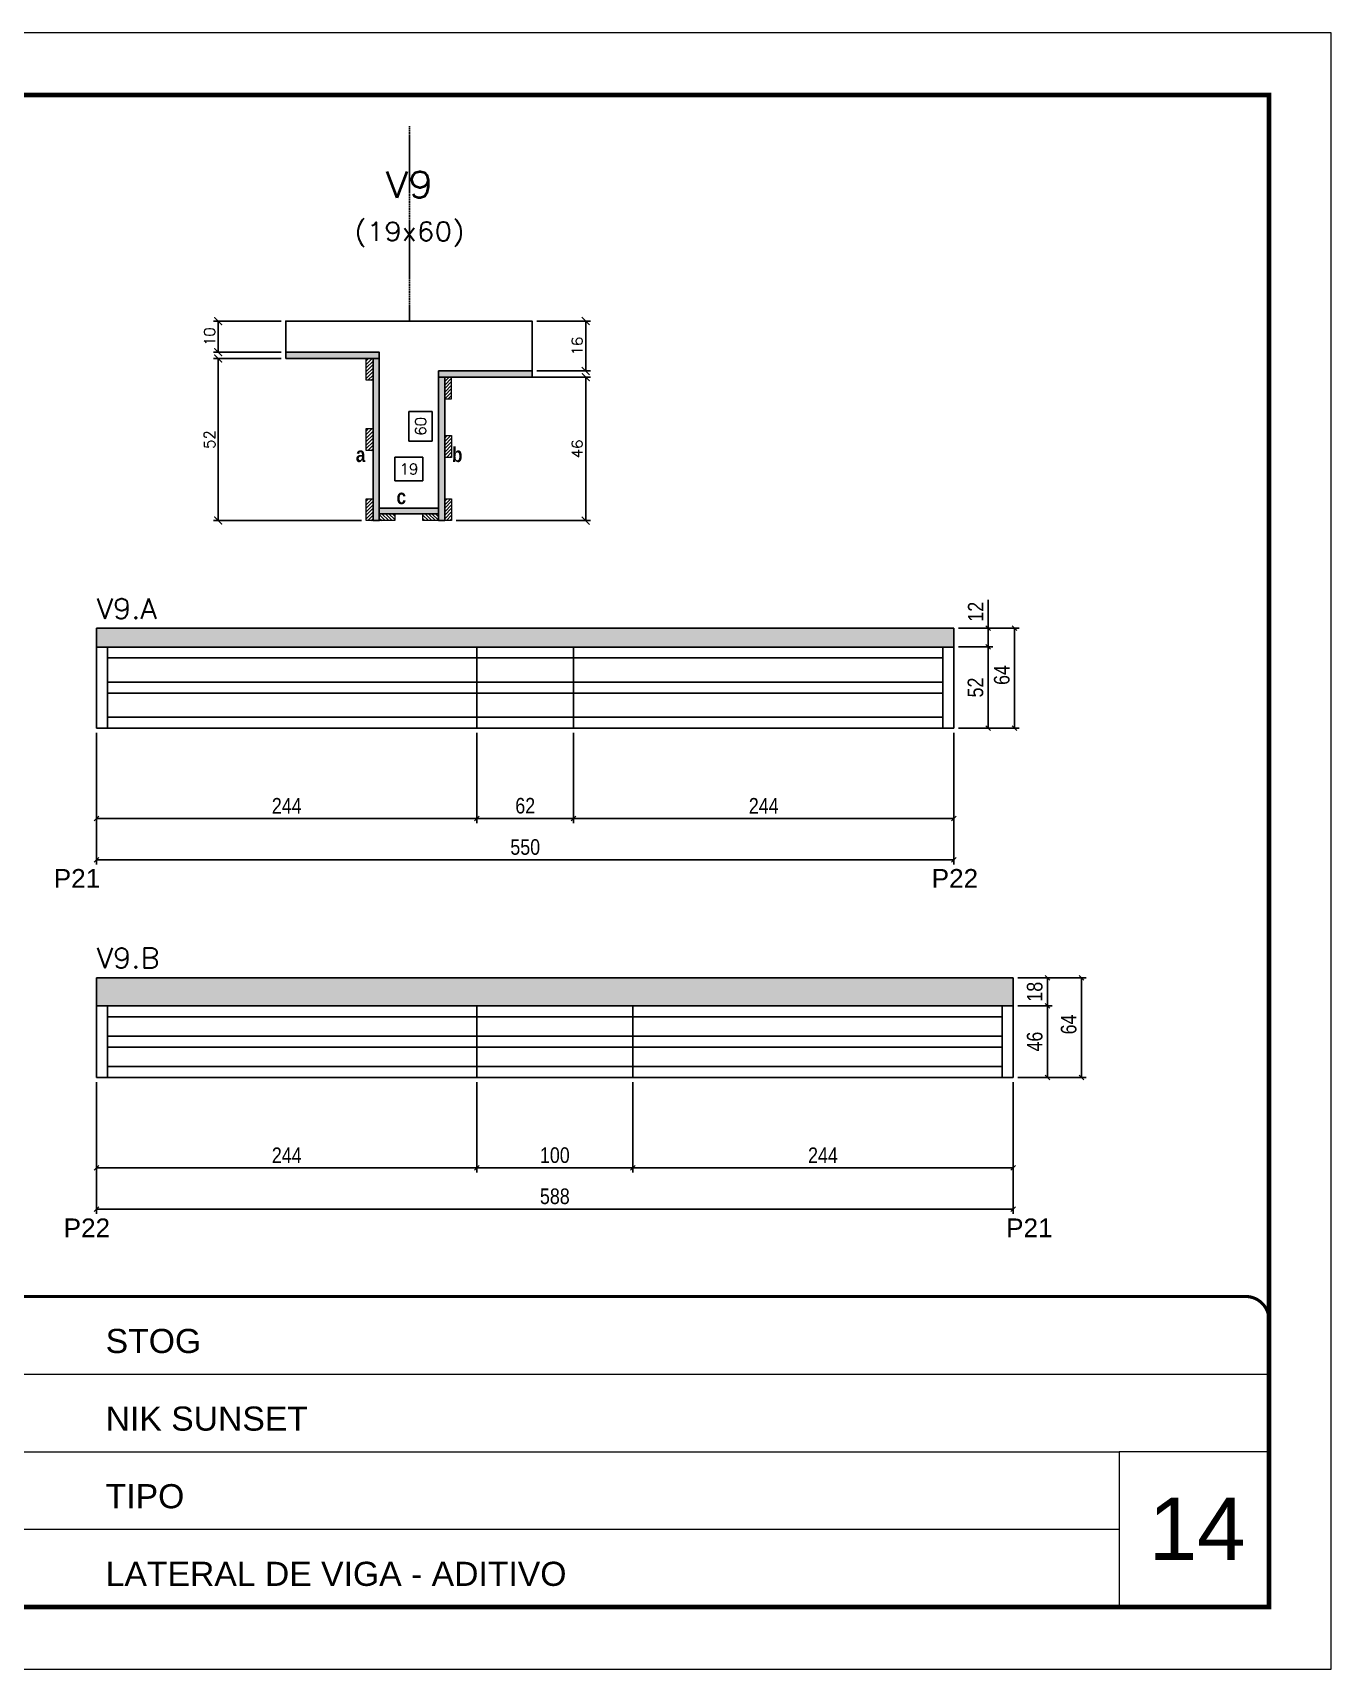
# Model space of a CAD drawing. Extents: x -10448 to -1189, y -11772 to 17235.
# Drawn here: x -8198 to -7365, y 12349 to 13399 of the extents above; entities that cross this region are included whole.
import ezdxf
from ezdxf.enums import TextEntityAlignment as Align

# ---------------------------------------------------------------- set-up
doc = ezdxf.new("R2010")
doc.units = 0
for name, pattern in [('CONTINUO', [0]), ('DASHED', [0.75, 0.5, -0.25]), ('HIDDEN', [0.375, 0.25, -0.125])]:
    doc.linetypes.add(name, pattern=pattern)
for name, color, linetype in [('5', 5, 'Continuous'), ('COTA', 241, 'Continuous'), ('Cota Seção (2x)', 4, 'Continuous'), ('detalhes', 4, 'Continuous'), ('Painéis', 200, 'Continuous'), ('SARR_2.2x7', 40, 'Continuous'), ('Texto de Titulo', 7, 'Continuous'), ('Texto Qtd Sarr', 242, 'Continuous')]:
    doc.layers.add(name, color=color, linetype=linetype)
for name, color, linetype, lineweight in [('CARIMBO', 255, 'Continuous', 9), ('CONCRETO', 251, 'Continuous', 25), ('Folhas', 255, 'Continuous', 9), ('Hachura', 251, 'Continuous', 9), ('Madeira', 126, 'Continuous', 18), ('SARRAFO DE PRESSAO', 251, 'DASHED', 9), ('Texto Seção', 7, 'Continuous', 15)]:
    doc.layers.add(name, color=color, linetype=linetype, lineweight=lineweight)
doc.styles.add('ARIAL', font='arial.ttf')
doc.styles.add('COTA TECNICA', font='techl___.ttf', dxfattribs={"height": 10})
doc.styles.add('REGUA-120', font='ROMANS.shx', dxfattribs={"height": 15})
doc.styles.add('Romans', font='romans.shx')
doc.styles.get("Standard").update_dxf_attribs({"font": 'arial.ttf'})
doc.styles.add('TECNICA', font='techb___.ttf', dxfattribs={"height": 10})
doc.dimstyles.new('Cota Seção (2x)', dxfattribs={"dimtxt": 7, "dimasz": 5, "dimexe": 3, "dimexo": 3, "dimgap": 2, "dimtad": 3, "dimdec": 1, "dimlfac": 0.5, "dimzin": 12, "dimdsep": 46, "dimtxsty": 'Romans', "dimblk": 'ARCHTICK', "dimcen": 0, "dimclrd": 4, "dimclre": 4, "dimclrt": 1, "dimadec": 1, "dimazin": 3, "dimtfac": 1, "dimtdec": 1, "dimtmove": 0, "dimatfit": 3, "dimldrblk": 'OBLIQUE', "dimfxl": 1, "dimtolj": 1, "dimtzin": 12, "dimarcsym": 0})
doc.dimstyles.new('Cota Seção interna', dxfattribs={"dimtxt": 7, "dimasz": 6, "dimexe": 0.18, "dimexo": 2, "dimgap": -4, "dimtad": 3, "dimdec": 1, "dimlfac": 0.5, "dimzin": 12, "dimdsep": 46, "dimtxsty": 'Romans', "dimblk": 'ARCHTICK', "dimcen": 0.09, "dimse1": 1, "dimse2": 1, "dimsd1": 1, "dimsd2": 1, "dimclrd": 180, "dimclre": 5, "dimclrt": 1, "dimadec": 0, "dimazin": 3, "dimtfac": 1, "dimtdec": 1, "dimtofl": 0, "dimtmove": 0, "dimatfit": 3, "dimldrblk": 'ARCHTICK', "dimfxl": 1, "dimtolj": 1, "dimtzin": 0, "dimarcsym": 0})
doc.dimstyles.new('PAINEL', dxfattribs={"dimtxt": 10, "dimasz": 3, "dimexe": 3, "dimexo": 3, "dimgap": 3, "dimtad": 1, "dimdec": 1, "dimzin": 12, "dimdsep": 46, "dimtxsty": 'COTA TECNICA', "dimblk1": 'OBLIQUE', "dimblk2": 'OBLIQUE', "dimsah": 1, "dimcen": 0.9, "dimclrd": 4, "dimclre": 4, "dimclrt": 240, "dimadec": 1, "dimazin": 3, "dimtfac": 1, "dimtdec": 1, "dimtmove": 0, "dimatfit": 3, "dimfxl": 1, "dimtolj": 1, "dimtzin": 12, "dimarcsym": 0})
pattern_1 = [(50, (-137626.1514, -17272.407), (5.46554007, -0.47817257), [0.5715, -6.2865]), (355, (-137626.1514, -17272.407), (-1.05730264, 5.73170536), [0.4572, -5.02921753]), (100.4514447, (-137625.696, -17272.447), (4.40823741, 5.25353256), [0.48570026, -5.34270734]), (46.1842, (-137626.1514, -17270.883), (8.13237123, -1.26126984), [0.85725, -9.42975]), (96.6355576, (-137625.474, -17270.988), (7.122124, 7.42278374), [0.7285507, -8.01406824]), (351.184151, (-137626.151, -17270.883), (7.122124, 7.42278374), [0.685799, -7.54379196]), (21, (-137625.3894, -17271.264), (4.54843174, -3.06795595), [0.5715, -6.2865]), (326, (-137625.3894, -17271.264), (1.85406085, 5.52563898), [0.4572, -5.0292]), (71.451445, (-137625.0103, -17271.5196), (6.40249258, 2.45768307), [0.48570026, -5.34269813]), (37.5, (-137626.1514, -17272.4069), (0.092658098, 2.536651166), [0, -4.96824, 0, -5.1054, 0, -5.04825]), (7.5, (-137626.1514, -17272.407), (2.004589875, 3.005417245), [0, -2.91084, 0, -4.85394, 0, -1.92405]), (327.5, (-137627.8506, -17272.407), (4.067717855, -0.17186232), [0, -1.905, 0, -5.9436, 0, -7.8867]), (317.5, (-137628.6126, -17272.407), (4.44387544, 0.76279473), [0, -2.4765, 0, -3.94716, 0, -5.6007])]

# ---------------------------------------------------------------- blocks, each defined once
blk = doc.blocks.new('9999999999')
at = {"color": 30, "linetype": 'CONTINUO'}
for p, q in [((98564.6, 34379.6), (99584, 34379.6)), ((98564.6, 34329.8), (99488, 34329.8)), ((99584, 34329.8), (99488, 34329.8)), ((99488, 34329.8), (99488, 34230.2)), ((98564.6, 34280), (99488, 34280))]:
    blk.add_line(p, q, dxfattribs=at)
at = {"color": 30, "linetype": 'CONTINUO', "const_width": 2}
blk.add_lwpolyline([(99584, 34230.2), (99584, 34414.4, 0.414214), (99569, 34429.4), (98229, 34429.4, 0.414214), (98214, 34414.4), (98214, 34245.2, 0.414214), (98229, 34230.2), (99584, 34230.2)], format="xyb", dxfattribs=at)
at = {"layer": 'Folhas'}
blk.add_lwpolyline([(98139, 34190.2), (99624, 34190.2), (99624, 35240.2), (98139, 35240.2)], close=True, dxfattribs=at)
at = {"layer": 'Folhas', "color": 30, "const_width": 3}
blk.add_lwpolyline([(98214, 34230.2), (99584, 34230.2), (99584, 35200.2), (98214, 35200.2)], close=True, dxfattribs=at)
at = {"color": 7, "linetype": 'Continuous', "ltscale": 5, "style": 'ARIAL'}
for s, height, p in [('STOG', 15.48, (98837.7, 34393.1)), ('NIK SUNSET', 15.48, (98837.7, 34343.3)), ('TIPO', 15.48, (98837.7, 34293.5)), ('LATERAL DE VIGA - ADITIVO', 15.483, (98837.7, 34243.7))]:
    blk.add_text(s, height=height, dxfattribs=at).set_placement(p)
blk = doc.blocks.new('titulo1')
at = {"layer": 'Defpoints', "color": 252, "linetype": 'HIDDEN', "ltscale": 2}
blk.add_line((0, 0), (0, 125), dxfattribs=at)
at = {"layer": 'Defpoints', "style": 'Romans', "oblique": 15}
blk.add_attdef('FOLHA', text='', height=10, dxfattribs=at).set_placement((0, 15.6), align=Align.MIDDLE_CENTER)
at = {"layer": 'Texto Qtd Sarr', "color": 3, "style": 'Romans', "oblique": 15}
for tag, height, p in [('TITULO', 17, (0, 71.4)), ('SEÇÃO', 12, (0, 41.5))]:
    blk.add_attdef(tag, text='', height=height, dxfattribs=at).set_placement(p, align=Align.MIDDLE_CENTER)
blk = doc.blocks.new('_ArchTick')
at = {"color": 0, "linetype": 'ByBlock', "const_width": 0.15}
blk.add_lwpolyline([(-0.5, -0.5), (0.5, 0.5)], dxfattribs=at)
blk = doc.blocks.new('*D328')
at = {"layer": 'COTA', "color": 4, "lineweight": -2, "transparency": 16777216}
for p, q in [((-8038.5, 13213.5), (-8081.9, 13213.5)), ((-8078.9, 13213.5), (-8078.9, 13193.5)), ((-8038.5, 13193.5), (-8081.9, 13193.5))]:
    blk.add_line(p, q, dxfattribs=at)
at = {"layer": 'Defpoints', "color": 0, "transparency": 16777216}
for p in [(-8035.5, 13213.5), (-8078.9, 13193.5), (-8035.5, 13193.5)]:
    blk.add_point(p, dxfattribs=at)
at = {"layer": 'COTA', "color": 4, "lineweight": -2, "transparency": 16777216, "xscale": 5, "yscale": 5, "zscale": 5}
for p, rotation in [((-8078.9, 13213.5), 90), ((-8078.9, 13193.5), 270)]:
    blk.add_blockref('_ArchTick', p, dxfattribs=dict(at, rotation=rotation))
at = {"layer": 'COTA', "color": 1, "transparency": 16777216, "insert": (-8084.4, 13203.5), "char_height": 7, "attachment_point": 5, "rotation": 90, "style": 'Romans'}
blk.add_mtext('\\A1;10', dxfattribs=at)
blk = doc.blocks.new('_Oblique')
at = {"color": 0, "linetype": 'ByBlock', "lineweight": -2}
blk.add_line((-0.5, -0.5), (0.5, 0.5), dxfattribs=at)
blk = doc.blocks.new('*D329')
at = {"layer": 'COTA', "color": 4, "lineweight": -2, "transparency": 16777216}
for p, q in [((-8038.5, 13189.5), (-8081.9, 13189.5)), ((-8078.9, 13085.5), (-8078.9, 13189.5)), ((-7986.9, 13085.5), (-8081.9, 13085.5))]:
    blk.add_line(p, q, dxfattribs=at)
at = {"layer": 'Defpoints', "color": 0, "transparency": 16777216}
for p in [(-8078.9, 13189.5), (-8035.5, 13189.5), (-7983.9, 13085.5)]:
    blk.add_point(p, dxfattribs=at)
at = {"layer": 'COTA', "color": 4, "lineweight": -2, "transparency": 16777216, "xscale": 5, "yscale": 5, "zscale": 5}
for p, rotation in [((-8078.9, 13189.5), 90), ((-8078.9, 13085.5), 270)]:
    blk.add_blockref('_ArchTick', p, dxfattribs=dict(at, rotation=rotation))
at = {"layer": 'COTA', "color": 1, "transparency": 16777216, "insert": (-8084.4, 13137.5), "char_height": 7, "attachment_point": 5, "rotation": 90, "style": 'Romans'}
blk.add_mtext('\\A1;52', dxfattribs=at)
blk = doc.blocks.new('*D330')
at = {"layer": 'Cota Seção (2x)', "color": 180, "lineweight": -2, "transparency": 16777216}
for p, q in [((-7941.5, 13155.5), (-7956.5, 13155.5)), ((-7956.5, 13155.5), (-7956.5, 13136.5)), ((-7941.5, 13136.5), (-7941.5, 13155.5)), ((-7956.5, 13136.5), (-7941.5, 13136.5))]:
    blk.add_line(p, q, dxfattribs=at)
at = {"layer": 'Defpoints', "color": 0, "transparency": 16777216}
for p in [(-7975.5, 13213.5), (-7937.5, 13213.5), (-7975.5, 13093.5)]:
    blk.add_point(p, dxfattribs=at)
at = {"layer": 'Cota Seção (2x)', "color": 1, "transparency": 16777216, "insert": (-7949, 13146), "char_height": 7, "attachment_point": 5, "rotation": 90, "style": 'Romans'}
blk.add_mtext('\\A1;60', dxfattribs=at)
blk = doc.blocks.new('*D331')
at = {"layer": 'COTA', "color": 4, "lineweight": -2, "transparency": 16777216}
for p, q in [((-7916.5, 13177.5), (-7840.1, 13177.5)), ((-7843.1, 13177.5), (-7843.1, 13085.5)), ((-7926.1, 13085.5), (-7840.1, 13085.5))]:
    blk.add_line(p, q, dxfattribs=at)
at = {"layer": 'Defpoints', "color": 0, "transparency": 16777216}
for p in [(-7919.5, 13177.5), (-7929.1, 13085.5), (-7843.1, 13085.5)]:
    blk.add_point(p, dxfattribs=at)
at = {"layer": 'COTA', "color": 4, "lineweight": -2, "transparency": 16777216, "xscale": 5, "yscale": 5, "zscale": 5}
for p, rotation in [((-7843.1, 13177.5), 90), ((-7843.1, 13085.5), 270)]:
    blk.add_blockref('_ArchTick', p, dxfattribs=dict(at, rotation=rotation))
at = {"layer": 'COTA', "color": 1, "transparency": 16777216, "insert": (-7848.6, 13131.5), "char_height": 7, "attachment_point": 5, "rotation": 90, "style": 'Romans'}
blk.add_mtext('\\A1;46', dxfattribs=at)
blk = doc.blocks.new('*D344')
at = {"layer": 'COTA', "color": 4, "lineweight": -2, "transparency": 16777216}
for p, q in [((-7874.5, 13213.5), (-7840.1, 13213.5)), ((-7843.1, 13213.5), (-7843.1, 13181.5)), ((-7874.5, 13181.5), (-7840.1, 13181.5))]:
    blk.add_line(p, q, dxfattribs=at)
at = {"layer": 'Defpoints', "color": 0, "transparency": 16777216}
for p in [(-7877.5, 13213.5), (-7877.5, 13181.5), (-7843.1, 13181.5)]:
    blk.add_point(p, dxfattribs=at)
at = {"layer": 'COTA', "color": 4, "lineweight": -2, "transparency": 16777216, "xscale": 5, "yscale": 5, "zscale": 5}
for p, rotation in [((-7843.1, 13213.5), 90), ((-7843.1, 13181.5), 270)]:
    blk.add_blockref('_ArchTick', p, dxfattribs=dict(at, rotation=rotation))
at = {"layer": 'COTA', "color": 1, "transparency": 16777216, "insert": (-7848.6, 13197.5), "char_height": 7, "attachment_point": 5, "rotation": 90, "style": 'Romans'}
blk.add_mtext('\\A1;16', dxfattribs=at)
blk = doc.blocks.new('*D345')
at = {"layer": 'Cota Seção (2x)', "color": 180, "lineweight": -2, "transparency": 16777216}
for p, q in [((-7947.5, 13126.1), (-7965.5, 13126.1)), ((-7965.5, 13126.1), (-7965.5, 13111.1)), ((-7947.5, 13111.1), (-7947.5, 13126.1)), ((-7965.5, 13111.1), (-7947.5, 13111.1))]:
    blk.add_line(p, q, dxfattribs=at)
at = {"layer": 'Defpoints', "color": 0, "transparency": 16777216}
for p in [(-7937.5, 13107.1), (-7975.5, 13093.5), (-7937.5, 13093.5)]:
    blk.add_point(p, dxfattribs=at)
at = {"layer": 'Cota Seção (2x)', "color": 1, "transparency": 16777216, "insert": (-7956.5, 13118.6), "char_height": 7, "attachment_point": 5, "style": 'Romans'}
blk.add_mtext('\\A1;19', dxfattribs=at)
blk = doc.blocks.new('*D332')
at = {"layer": 'COTA', "color": 4, "linetype": 'ByBlock', "lineweight": -2, "transparency": 16777216}
for p, q in [((-7603.9, 13004.4), (-7581.9, 13004.4)), ((-7584.9, 12952.4), (-7584.9, 13004.4)), ((-7603.9, 12952.4), (-7581.9, 12952.4))]:
    blk.add_line(p, q, dxfattribs=at)
at = {"layer": 'Defpoints', "color": 0, "linetype": 'ByBlock', "transparency": 16777216}
for p in [(-7606.9, 13004.4), (-7584.9, 13004.4), (-7606.9, 12952.4)]:
    blk.add_point(p, dxfattribs=at)
at = {"layer": 'COTA', "color": 4, "linetype": 'ByBlock', "lineweight": -2, "transparency": 16777216, "xscale": 3, "yscale": 3, "zscale": 3}
for p, rotation in [((-7584.9, 13004.4), 90), ((-7584.9, 12952.4), 270)]:
    blk.add_blockref('_Oblique', p, dxfattribs=dict(at, rotation=rotation))
at = {"layer": 'COTA', "color": 240, "linetype": 'ByBlock', "transparency": 16777216, "insert": (-7593, 12978.4), "char_height": 10, "attachment_point": 5, "rotation": 90, "style": 'COTA TECNICA'}
blk.add_mtext('\\A1;52', dxfattribs=at)
blk = doc.blocks.new('*D333')
at = {"layer": 'COTA', "color": 4, "linetype": 'ByBlock', "lineweight": -2, "transparency": 16777216}
for p, q in [((-7584.9, 13016.4), (-7584.9, 13034.7)), ((-7603.9, 13016.4), (-7581.9, 13016.4)), ((-7584.9, 13004.4), (-7584.9, 13016.4)), ((-7603.9, 13004.4), (-7581.9, 13004.4))]:
    blk.add_line(p, q, dxfattribs=at)
at = {"layer": 'Defpoints', "color": 0, "linetype": 'ByBlock', "transparency": 16777216}
for p in [(-7606.9, 13016.4), (-7584.9, 13016.4), (-7606.9, 13004.4)]:
    blk.add_point(p, dxfattribs=at)
at = {"layer": 'COTA', "color": 4, "linetype": 'ByBlock', "lineweight": -2, "transparency": 16777216, "xscale": 3, "yscale": 3, "zscale": 3}
for p, rotation in [((-7584.9, 13016.4), 90), ((-7584.9, 13004.4), 270)]:
    blk.add_blockref('_Oblique', p, dxfattribs=dict(at, rotation=rotation))
at = {"layer": 'COTA', "color": 240, "linetype": 'ByBlock', "transparency": 16777216, "insert": (-7592.9, 13027), "char_height": 10, "attachment_point": 5, "rotation": 90, "style": 'COTA TECNICA'}
blk.add_mtext('\\A1;12', dxfattribs=at)
blk = doc.blocks.new('*D334')
at = {"layer": 'COTA', "color": 4, "linetype": 'ByBlock', "lineweight": -2, "transparency": 16777216}
for p, q in [((-7603.9, 13016.4), (-7565, 13016.4)), ((-7568, 12952.4), (-7568, 13016.4)), ((-7603.9, 12952.4), (-7565, 12952.4))]:
    blk.add_line(p, q, dxfattribs=at)
at = {"layer": 'Defpoints', "color": 0, "linetype": 'ByBlock', "transparency": 16777216}
for p in [(-7606.9, 13016.4), (-7568, 13016.4), (-7606.9, 12952.4)]:
    blk.add_point(p, dxfattribs=at)
at = {"layer": 'COTA', "color": 4, "linetype": 'ByBlock', "lineweight": -2, "transparency": 16777216, "xscale": 3, "yscale": 3, "zscale": 3}
for p, rotation in [((-7568, 13016.4), 90), ((-7568, 12952.4), 270)]:
    blk.add_blockref('_Oblique', p, dxfattribs=dict(at, rotation=rotation))
at = {"layer": 'COTA', "color": 240, "linetype": 'ByBlock', "transparency": 16777216, "insert": (-7576.1, 12986.4), "char_height": 10, "attachment_point": 5, "rotation": 90, "style": 'COTA TECNICA'}
blk.add_mtext('\\A1;64', dxfattribs=at)
blk = doc.blocks.new('*D335')
at = {"layer": 'COTA', "color": 4, "linetype": 'ByBlock', "lineweight": -2, "transparency": 16777216}
for p, q in [((-8156.9, 12949.4), (-8156.9, 12891.4)), ((-7912.9, 12949.4), (-7912.9, 12891.4)), ((-8156.9, 12894.4), (-7912.9, 12894.4))]:
    blk.add_line(p, q, dxfattribs=at)
at = {"layer": 'Defpoints', "color": 0, "linetype": 'ByBlock', "transparency": 16777216}
for p in [(-8156.9, 12952.4), (-7912.9, 12952.4), (-7912.9, 12894.4)]:
    blk.add_point(p, dxfattribs=at)
at = {"layer": 'COTA', "color": 4, "linetype": 'ByBlock', "lineweight": -2, "transparency": 16777216, "xscale": 3, "yscale": 3, "zscale": 3, "rotation": 180}
blk.add_blockref('_Oblique', (-8156.9, 12894.4), dxfattribs=at)
at = {"layer": 'COTA', "color": 4, "linetype": 'ByBlock', "lineweight": -2, "transparency": 16777216, "xscale": 3, "yscale": 3, "zscale": 3}
blk.add_blockref('_Oblique', (-7912.9, 12894.4), dxfattribs=at)
at = {"layer": 'COTA', "color": 240, "linetype": 'ByBlock', "transparency": 16777216, "insert": (-8034.9, 12902.5), "char_height": 10, "attachment_point": 5, "style": 'COTA TECNICA'}
blk.add_mtext('\\A1;244', dxfattribs=at)
blk = doc.blocks.new('*D336')
at = {"layer": 'COTA', "color": 4, "linetype": 'ByBlock', "lineweight": -2, "transparency": 16777216}
for p, q in [((-7912.9, 12949.4), (-7912.9, 12891.4)), ((-7850.9, 12949.4), (-7850.9, 12891.4)), ((-7912.9, 12894.4), (-7850.9, 12894.4))]:
    blk.add_line(p, q, dxfattribs=at)
at = {"layer": 'Defpoints', "color": 0, "linetype": 'ByBlock', "transparency": 16777216}
for p in [(-7912.9, 12952.4), (-7850.9, 12952.4), (-7850.9, 12894.4)]:
    blk.add_point(p, dxfattribs=at)
at = {"layer": 'COTA', "color": 4, "linetype": 'ByBlock', "lineweight": -2, "transparency": 16777216, "xscale": 3, "yscale": 3, "zscale": 3, "rotation": 180}
blk.add_blockref('_Oblique', (-7912.9, 12894.4), dxfattribs=at)
at = {"layer": 'COTA', "color": 4, "linetype": 'ByBlock', "lineweight": -2, "transparency": 16777216, "xscale": 3, "yscale": 3, "zscale": 3}
blk.add_blockref('_Oblique', (-7850.9, 12894.4), dxfattribs=at)
at = {"layer": 'COTA', "color": 240, "linetype": 'ByBlock', "transparency": 16777216, "insert": (-7881.9, 12902.5), "char_height": 10, "attachment_point": 5, "style": 'COTA TECNICA'}
blk.add_mtext('\\A1;62', dxfattribs=at)
blk = doc.blocks.new('*D337')
at = {"layer": 'COTA', "color": 4, "linetype": 'ByBlock', "lineweight": -2, "transparency": 16777216}
for p, q in [((-8156.9, 12949.4), (-8156.9, 12864.9)), ((-7606.9, 12949.4), (-7606.9, 12864.9)), ((-8156.9, 12867.9), (-7606.9, 12867.9))]:
    blk.add_line(p, q, dxfattribs=at)
at = {"layer": 'Defpoints', "color": 0, "linetype": 'ByBlock', "transparency": 16777216}
for p in [(-8156.9, 12952.4), (-7606.9, 12952.4), (-7606.9, 12867.9)]:
    blk.add_point(p, dxfattribs=at)
at = {"layer": 'COTA', "color": 4, "linetype": 'ByBlock', "lineweight": -2, "transparency": 16777216, "xscale": 3, "yscale": 3, "zscale": 3, "rotation": 180}
blk.add_blockref('_Oblique', (-8156.9, 12867.9), dxfattribs=at)
at = {"layer": 'COTA', "color": 4, "linetype": 'ByBlock', "lineweight": -2, "transparency": 16777216, "xscale": 3, "yscale": 3, "zscale": 3}
blk.add_blockref('_Oblique', (-7606.9, 12867.9), dxfattribs=at)
at = {"layer": 'COTA', "color": 240, "linetype": 'ByBlock', "transparency": 16777216, "insert": (-7881.9, 12876), "char_height": 10, "attachment_point": 5, "style": 'COTA TECNICA'}
blk.add_mtext('\\A1;550', dxfattribs=at)
blk = doc.blocks.new('*D346')
at = {"layer": 'COTA', "color": 4, "linetype": 'ByBlock', "lineweight": -2, "transparency": 16777216}
for p, q in [((-7850.9, 12949.4), (-7850.9, 12891.4)), ((-7606.9, 12915.1), (-7606.9, 12891.4)), ((-7850.9, 12894.4), (-7606.9, 12894.4))]:
    blk.add_line(p, q, dxfattribs=at)
at = {"layer": 'Defpoints', "color": 0, "linetype": 'ByBlock', "transparency": 16777216}
for p in [(-7850.9, 12952.4), (-7606.9, 12918.1), (-7606.9, 12894.4)]:
    blk.add_point(p, dxfattribs=at)
at = {"layer": 'COTA', "color": 4, "linetype": 'ByBlock', "lineweight": -2, "transparency": 16777216, "xscale": 3, "yscale": 3, "zscale": 3, "rotation": 180}
blk.add_blockref('_Oblique', (-7850.9, 12894.4), dxfattribs=at)
at = {"layer": 'COTA', "color": 4, "linetype": 'ByBlock', "lineweight": -2, "transparency": 16777216, "xscale": 3, "yscale": 3, "zscale": 3}
blk.add_blockref('_Oblique', (-7606.9, 12894.4), dxfattribs=at)
at = {"layer": 'COTA', "color": 240, "linetype": 'ByBlock', "transparency": 16777216, "insert": (-7728.9, 12902.5), "char_height": 10, "attachment_point": 5, "style": 'COTA TECNICA'}
blk.add_mtext('\\A1;244', dxfattribs=at)
blk = doc.blocks.new('*D338')
at = {"layer": 'COTA', "color": 4, "linetype": 'ByBlock', "lineweight": -2, "transparency": 16777216}
for p, q in [((-7565.9, 12774.2), (-7543.9, 12774.2)), ((-7546.9, 12728.2), (-7546.9, 12774.2)), ((-7565.9, 12728.2), (-7543.9, 12728.2))]:
    blk.add_line(p, q, dxfattribs=at)
at = {"layer": 'Defpoints', "color": 0, "linetype": 'ByBlock', "transparency": 16777216}
for p in [(-7568.9, 12774.2), (-7546.9, 12774.2), (-7568.9, 12728.2)]:
    blk.add_point(p, dxfattribs=at)
at = {"layer": 'COTA', "color": 4, "linetype": 'ByBlock', "lineweight": -2, "transparency": 16777216, "xscale": 3, "yscale": 3, "zscale": 3}
for p, rotation in [((-7546.9, 12774.2), 90), ((-7546.9, 12728.2), 270)]:
    blk.add_blockref('_Oblique', p, dxfattribs=dict(at, rotation=rotation))
at = {"layer": 'COTA', "color": 240, "linetype": 'ByBlock', "transparency": 16777216, "insert": (-7555, 12751.2), "char_height": 10, "attachment_point": 5, "rotation": 90, "style": 'COTA TECNICA'}
blk.add_mtext('\\A1;46', dxfattribs=at)
blk = doc.blocks.new('*D339')
at = {"layer": 'COTA', "color": 4, "linetype": 'ByBlock', "lineweight": -2, "transparency": 16777216}
for p, q in [((-7565.9, 12792.2), (-7543.9, 12792.2)), ((-7546.9, 12774.2), (-7546.9, 12792.2)), ((-7565.9, 12774.2), (-7543.9, 12774.2))]:
    blk.add_line(p, q, dxfattribs=at)
at = {"layer": 'Defpoints', "color": 0, "linetype": 'ByBlock', "transparency": 16777216}
for p in [(-7568.9, 12792.2), (-7546.9, 12792.2), (-7568.9, 12774.2)]:
    blk.add_point(p, dxfattribs=at)
at = {"layer": 'COTA', "color": 4, "linetype": 'ByBlock', "lineweight": -2, "transparency": 16777216, "xscale": 3, "yscale": 3, "zscale": 3}
for p, rotation in [((-7546.9, 12792.2), 90), ((-7546.9, 12774.2), 270)]:
    blk.add_blockref('_Oblique', p, dxfattribs=dict(at, rotation=rotation))
at = {"layer": 'COTA', "color": 240, "linetype": 'ByBlock', "transparency": 16777216, "insert": (-7555, 12783.2), "char_height": 10, "attachment_point": 5, "rotation": 90, "style": 'COTA TECNICA'}
blk.add_mtext('\\A1;18', dxfattribs=at)
blk = doc.blocks.new('*D340')
at = {"layer": 'COTA', "color": 4, "linetype": 'ByBlock', "lineweight": -2, "transparency": 16777216}
for p, q in [((-7565.9, 12792.2), (-7522.1, 12792.2)), ((-7525.1, 12728.2), (-7525.1, 12792.2)), ((-7565.9, 12728.2), (-7522.1, 12728.2))]:
    blk.add_line(p, q, dxfattribs=at)
at = {"layer": 'Defpoints', "color": 0, "linetype": 'ByBlock', "transparency": 16777216}
for p in [(-7568.9, 12792.2), (-7525.1, 12792.2), (-7568.9, 12728.2)]:
    blk.add_point(p, dxfattribs=at)
at = {"layer": 'COTA', "color": 4, "linetype": 'ByBlock', "lineweight": -2, "transparency": 16777216, "xscale": 3, "yscale": 3, "zscale": 3}
for p, rotation in [((-7525.1, 12792.2), 90), ((-7525.1, 12728.2), 270)]:
    blk.add_blockref('_Oblique', p, dxfattribs=dict(at, rotation=rotation))
at = {"layer": 'COTA', "color": 240, "linetype": 'ByBlock', "transparency": 16777216, "insert": (-7533.2, 12762.2), "char_height": 10, "attachment_point": 5, "rotation": 90, "style": 'COTA TECNICA'}
blk.add_mtext('\\A1;64', dxfattribs=at)
blk = doc.blocks.new('*D341')
at = {"layer": 'COTA', "color": 4, "linetype": 'ByBlock', "lineweight": -2, "transparency": 16777216}
for p, q in [((-8156.9, 12725.2), (-8156.9, 12667.2)), ((-7912.9, 12725.2), (-7912.9, 12667.2)), ((-8156.9, 12670.2), (-7912.9, 12670.2))]:
    blk.add_line(p, q, dxfattribs=at)
at = {"layer": 'Defpoints', "color": 0, "linetype": 'ByBlock', "transparency": 16777216}
for p in [(-8156.9, 12728.2), (-7912.9, 12728.2), (-7912.9, 12670.2)]:
    blk.add_point(p, dxfattribs=at)
at = {"layer": 'COTA', "color": 4, "linetype": 'ByBlock', "lineweight": -2, "transparency": 16777216, "xscale": 3, "yscale": 3, "zscale": 3, "rotation": 180}
blk.add_blockref('_Oblique', (-8156.9, 12670.2), dxfattribs=at)
at = {"layer": 'COTA', "color": 4, "linetype": 'ByBlock', "lineweight": -2, "transparency": 16777216, "xscale": 3, "yscale": 3, "zscale": 3}
blk.add_blockref('_Oblique', (-7912.9, 12670.2), dxfattribs=at)
at = {"layer": 'COTA', "color": 240, "linetype": 'ByBlock', "transparency": 16777216, "insert": (-8034.9, 12678.3), "char_height": 10, "attachment_point": 5, "style": 'COTA TECNICA'}
blk.add_mtext('\\A1;244', dxfattribs=at)
blk = doc.blocks.new('*D342')
at = {"layer": 'COTA', "color": 4, "linetype": 'ByBlock', "lineweight": -2, "transparency": 16777216}
for p, q in [((-7912.9, 12725.2), (-7912.9, 12667.2)), ((-7812.9, 12725.2), (-7812.9, 12667.2)), ((-7912.9, 12670.2), (-7812.9, 12670.2))]:
    blk.add_line(p, q, dxfattribs=at)
at = {"layer": 'Defpoints', "color": 0, "linetype": 'ByBlock', "transparency": 16777216}
for p in [(-7912.9, 12728.2), (-7812.9, 12728.2), (-7812.9, 12670.2)]:
    blk.add_point(p, dxfattribs=at)
at = {"layer": 'COTA', "color": 4, "linetype": 'ByBlock', "lineweight": -2, "transparency": 16777216, "xscale": 3, "yscale": 3, "zscale": 3, "rotation": 180}
blk.add_blockref('_Oblique', (-7912.9, 12670.2), dxfattribs=at)
at = {"layer": 'COTA', "color": 4, "linetype": 'ByBlock', "lineweight": -2, "transparency": 16777216, "xscale": 3, "yscale": 3, "zscale": 3}
blk.add_blockref('_Oblique', (-7812.9, 12670.2), dxfattribs=at)
at = {"layer": 'COTA', "color": 240, "linetype": 'ByBlock', "transparency": 16777216, "insert": (-7862.9, 12678.3), "char_height": 10, "attachment_point": 5, "style": 'COTA TECNICA'}
blk.add_mtext('\\A1;100', dxfattribs=at)
blk = doc.blocks.new('*D343')
at = {"layer": 'COTA', "color": 4, "linetype": 'ByBlock', "lineweight": -2, "transparency": 16777216}
for p, q in [((-8156.9, 12725.2), (-8156.9, 12640.7)), ((-7568.9, 12725.2), (-7568.9, 12640.7)), ((-8156.9, 12643.7), (-7568.9, 12643.7))]:
    blk.add_line(p, q, dxfattribs=at)
at = {"layer": 'Defpoints', "color": 0, "linetype": 'ByBlock', "transparency": 16777216}
for p in [(-8156.9, 12728.2), (-7568.9, 12728.2), (-7568.9, 12643.7)]:
    blk.add_point(p, dxfattribs=at)
at = {"layer": 'COTA', "color": 4, "linetype": 'ByBlock', "lineweight": -2, "transparency": 16777216, "xscale": 3, "yscale": 3, "zscale": 3, "rotation": 180}
blk.add_blockref('_Oblique', (-8156.9, 12643.7), dxfattribs=at)
at = {"layer": 'COTA', "color": 4, "linetype": 'ByBlock', "lineweight": -2, "transparency": 16777216, "xscale": 3, "yscale": 3, "zscale": 3}
blk.add_blockref('_Oblique', (-7568.9, 12643.7), dxfattribs=at)
at = {"layer": 'COTA', "color": 240, "linetype": 'ByBlock', "transparency": 16777216, "insert": (-7862.9, 12651.9), "char_height": 10, "attachment_point": 5, "style": 'COTA TECNICA'}
blk.add_mtext('\\A1;588', dxfattribs=at)
blk = doc.blocks.new('*D347')
at = {"layer": 'COTA', "color": 4, "linetype": 'ByBlock', "lineweight": -2, "transparency": 16777216}
for p, q in [((-7812.9, 12725.2), (-7812.9, 12667.2)), ((-7568.9, 12690.9), (-7568.9, 12667.2)), ((-7812.9, 12670.2), (-7568.9, 12670.2))]:
    blk.add_line(p, q, dxfattribs=at)
at = {"layer": 'Defpoints', "color": 0, "linetype": 'ByBlock', "transparency": 16777216}
for p in [(-7812.9, 12728.2), (-7568.9, 12693.9), (-7568.9, 12670.2)]:
    blk.add_point(p, dxfattribs=at)
at = {"layer": 'COTA', "color": 4, "linetype": 'ByBlock', "lineweight": -2, "transparency": 16777216, "xscale": 3, "yscale": 3, "zscale": 3, "rotation": 180}
blk.add_blockref('_Oblique', (-7812.9, 12670.2), dxfattribs=at)
at = {"layer": 'COTA', "color": 4, "linetype": 'ByBlock', "lineweight": -2, "transparency": 16777216, "xscale": 3, "yscale": 3, "zscale": 3}
blk.add_blockref('_Oblique', (-7568.9, 12670.2), dxfattribs=at)
at = {"layer": 'COTA', "color": 240, "linetype": 'ByBlock', "transparency": 16777216, "insert": (-7690.9, 12678.3), "char_height": 10, "attachment_point": 5, "style": 'COTA TECNICA'}
blk.add_mtext('\\A1;244', dxfattribs=at)

msp = doc.modelspace()

# ---------------------------------------------------------------- hatches: boundary and pattern name
at = {"layer": 'COTA', "linetype": 'ByBlock'}
h = msp.add_hatch(dxfattribs=at)
h.set_pattern_fill('AR-CONC', color=256, scale=0.03)
h.set_pattern_definition(pattern_1)
h.paths.add_polyline_path([(-8156.88, 13016.37), (-8156.88, 13004.37), (-7606.88, 13004.37), (-7606.88, 13016.37)])
h = msp.add_hatch(dxfattribs=at)
h.set_pattern_fill('AR-CONC', color=256, scale=0.03)
h.set_pattern_definition(pattern_1)
h.paths.add_polyline_path([(-8156.88, 12792.17), (-8156.88, 12774.17), (-7568.88, 12774.17), (-7568.88, 12792.17)])
at = {"layer": 'Hachura'}
h = msp.add_hatch(color=256, dxfattribs=at)
h.dxf.hatch_style = 1
h.paths.add_polyline_path([(-8035.53, 13189.53), (-8035.53, 13193.53), (-7975.53, 13193.53), (-7975.53, 13189.53)])
h = msp.add_hatch(dxfattribs=at)
h.set_pattern_fill('ANSI31', color=256, scale=0.5, angle=360, style=0)
h.set_pattern_definition([(45, (323.7167, 36227.7037), (-1.12253202, 1.12253202), [])])
h.paths.add_polyline_path([(-7979.53, 13175.53), (-7983.93, 13175.53), (-7983.93, 13189.53), (-7979.53, 13189.53)])
h = msp.add_hatch(color=256, dxfattribs=at)
h.dxf.hatch_style = 1
h.paths.add_polyline_path([(-7979.53, 13189.53), (-7975.53, 13189.53), (-7975.53, 13085.53), (-7979.53, 13085.53)])
h = msp.add_hatch(color=256, dxfattribs=at)
h.dxf.hatch_style = 1
h.paths.add_polyline_path([(-7877.53, 13177.53), (-7877.53, 13181.53), (-7937.53, 13181.53), (-7937.53, 13177.53)])
h = msp.add_hatch(color=256, dxfattribs=at)
h.dxf.hatch_style = 1
h.paths.add_polyline_path([(-7933.53, 13177.53), (-7937.53, 13177.53), (-7937.53, 13085.53), (-7933.53, 13085.53)])
h = msp.add_hatch(dxfattribs=at)
h.set_pattern_fill('ANSI31', color=256, scale=0.5, angle=360, style=0)
h.set_pattern_definition([(45, (374.1167, 36138.1523), (-1.12253202, 1.12253202), [])])
h.paths.add_polyline_path([(-7929.13, 13177.53), (-7933.53, 13177.53), (-7933.53, 13163.53), (-7929.13, 13163.53)])
h = msp.add_hatch(dxfattribs=at)
h.set_pattern_fill('ANSI31', color=256, scale=0.5, angle=360, style=0)
h.set_pattern_definition([(45, (323.7167, 36182.7037), (-1.12253202, 1.12253202), [])])
h.paths.add_polyline_path([(-7979.53, 13130.53), (-7983.93, 13130.53), (-7983.93, 13144.53), (-7979.53, 13144.53)])
h = msp.add_hatch(dxfattribs=at)
h.set_pattern_fill('ANSI31', color=256, scale=0.5, angle=360, style=0)
h.set_pattern_definition([(45, (374.1167, 36178.1756), (-1.12253202, 1.12253202), [])])
h.paths.add_polyline_path([(-7929.13, 13126), (-7933.53, 13126), (-7933.53, 13140), (-7929.13, 13140)])
h = msp.add_hatch(dxfattribs=at)
h.set_pattern_fill('ANSI31', color=256, scale=0.5, angle=360, style=0)
h.set_pattern_definition([(45, (323.7167, 36137.7037), (-1.12253202, 1.12253202), [])])
h.paths.add_polyline_path([(-7979.53, 13085.53), (-7983.93, 13085.53), (-7983.93, 13099.53), (-7979.53, 13099.53)])
h = msp.add_hatch(color=256, dxfattribs=at)
h.dxf.hatch_style = 1
h.paths.add_polyline_path([(-7975.53, 13089.93), (-7975.53, 13093.53), (-7937.53, 13093.53), (-7937.53, 13089.93)])
h = msp.add_hatch(dxfattribs=at)
h.set_pattern_fill('ANSI31', color=256, scale=0.5, angle=360, style=0)
h.set_pattern_definition([(45, (374.1167, 36137.7037), (-1.12253202, 1.12253202), [])])
h.paths.add_polyline_path([(-7929.13, 13085.53), (-7933.53, 13085.53), (-7933.53, 13099.53), (-7929.13, 13099.53)])
h = msp.add_hatch(dxfattribs=at)
h.set_pattern_fill('ANSI31', color=256, scale=0.5, angle=270, style=0)
h.set_pattern_definition([(315, (14981.0931, 4855.8884), (1.12253202, 1.12253202), [])])
h.paths.add_polyline_path([(-7975.53, 13085.53), (-7975.53, 13089.93), (-7965.53, 13089.93), (-7965.53, 13085.53)])
h = msp.add_hatch(dxfattribs=at)
h.set_pattern_fill('ANSI31', color=256, scale=0.5, angle=270, style=0)
h.set_pattern_definition([(315, (14957.0931, 4855.8884), (1.12253202, 1.12253202), [])])
h.paths.add_polyline_path([(-7947.53, 13085.53), (-7947.53, 13089.93), (-7937.53, 13089.93), (-7937.53, 13085.53)])

# ---------------------------------------------------------------- linework, layer by layer
at = {"layer": 'CONCRETO'}
msp.add_lwpolyline([(-7877.53, 13181.53), (-7877.53, 13213.53), (-8035.53, 13213.53), (-8035.53, 13193.53), (-7975.53, 13193.53), (-7975.53, 13093.53), (-7937.53, 13093.53), (-7937.53, 13171.53), (-7937.53, 13181.53)], close=True, dxfattribs=at)
at = {"layer": 'COTA', "linetype": 'ByBlock'}
for p, q in [((-8156.88, 13016.37), (-7606.88, 13016.37)), ((-8156.88, 13004.37), (-8156.88, 13016.37)), ((-7606.88, 13004.37), (-7606.88, 13016.37)), ((-8156.88, 12792.17), (-7568.88, 12792.17)), ((-8156.88, 12774.17), (-8156.88, 12792.17)), ((-7568.88, 12774.17), (-7568.88, 12792.17))]:
    msp.add_line(p, q, dxfattribs=at)
at = {"layer": 'Madeira'}
for points in [[(-7979.53, 13175.53), (-7983.93, 13175.53), (-7983.93, 13189.53), (-7979.53, 13189.53)], [(-7929.13, 13177.53), (-7933.53, 13177.53), (-7933.53, 13163.53), (-7929.13, 13163.53)], [(-7979.53, 13130.53), (-7983.93, 13130.53), (-7983.93, 13144.53), (-7979.53, 13144.53)], [(-7929.13, 13126), (-7933.53, 13126), (-7933.53, 13140), (-7929.13, 13140)], [(-7979.53, 13085.53), (-7983.93, 13085.53), (-7983.93, 13099.53), (-7979.53, 13099.53)], [(-7929.13, 13085.53), (-7933.53, 13085.53), (-7933.53, 13099.53), (-7929.13, 13099.53)], [(-7975.53, 13085.53), (-7975.53, 13089.93), (-7965.53, 13089.93), (-7965.53, 13085.53)], [(-7947.53, 13085.53), (-7947.53, 13089.93), (-7937.53, 13089.93), (-7937.53, 13085.53)]]:
    msp.add_lwpolyline(points, close=True, dxfattribs=at)
at = {"layer": 'Painéis', "linetype": 'ByBlock'}
for p, q in [((-8156.88, 13004.37), (-7606.88, 13004.37)), ((-8156.88, 12952.37), (-8156.88, 13004.37)), ((-7912.88, 12952.37), (-7912.88, 13004.37)), ((-7850.88, 12952.37), (-7850.88, 13004.37)), ((-7606.88, 12952.37), (-7606.88, 13004.37)), ((-8156.88, 12952.37), (-7606.88, 12952.37)), ((-8156.88, 12774.17), (-7568.88, 12774.17)), ((-8156.88, 12728.17), (-8156.88, 12774.17)), ((-7912.88, 12728.17), (-7912.88, 12774.17)), ((-7812.88, 12728.17), (-7812.88, 12774.17)), ((-7568.88, 12728.17), (-7568.88, 12774.17)), ((-8156.88, 12728.17), (-7568.88, 12728.17))]:
    msp.add_line(p, q, dxfattribs=at)
at = {"layer": 'Painéis'}
for points in [[(-8035.53, 13189.53), (-8035.53, 13193.53), (-7975.53, 13193.53), (-7975.53, 13189.53)], [(-7979.53, 13189.53), (-7975.53, 13189.53), (-7975.53, 13085.53), (-7979.53, 13085.53)], [(-7877.53, 13177.53), (-7877.53, 13181.53), (-7937.53, 13181.53), (-7937.53, 13177.53)], [(-7933.53, 13177.53), (-7937.53, 13177.53), (-7937.53, 13085.53), (-7933.53, 13085.53)], [(-7975.53, 13089.93), (-7975.53, 13093.53), (-7937.53, 13093.53), (-7937.53, 13089.93)]]:
    msp.add_lwpolyline(points, close=True, dxfattribs=at)
at = {"layer": 'SARR_2.2x7', "linetype": 'Continuous'}
for p, q in [((-8149.88, 12952.37), (-8149.88, 13004.37)), ((-7613.88, 12952.37), (-7613.88, 13004.37)), ((-8149.88, 12997.37), (-7912.88, 12997.37)), ((-7912.88, 12997.37), (-7850.88, 12997.37)), ((-7850.88, 12997.37), (-7613.88, 12997.37)), ((-8149.88, 12981.87), (-7912.88, 12981.87)), ((-7912.88, 12981.87), (-7850.88, 12981.87)), ((-7850.88, 12981.87), (-7613.88, 12981.87)), ((-8149.88, 12974.87), (-7912.88, 12974.87)), ((-7912.88, 12974.87), (-7850.88, 12974.87)), ((-7850.88, 12974.87), (-7613.88, 12974.87)), ((-8149.88, 12959.37), (-7912.88, 12959.37)), ((-7912.88, 12959.37), (-7850.88, 12959.37)), ((-7850.88, 12959.37), (-7613.88, 12959.37)), ((-8149.88, 12728.17), (-8149.88, 12774.17)), ((-7575.88, 12728.17), (-7575.88, 12774.17)), ((-8149.88, 12767.17), (-7912.88, 12767.17)), ((-7912.88, 12767.17), (-7812.88, 12767.17)), ((-7812.88, 12767.17), (-7575.88, 12767.17)), ((-8149.88, 12754.67), (-7912.88, 12754.67)), ((-8149.88, 12747.67), (-7912.88, 12747.67)), ((-7912.88, 12754.67), (-7812.88, 12754.67)), ((-7912.88, 12747.67), (-7812.88, 12747.67)), ((-7812.88, 12754.67), (-7575.88, 12754.67)), ((-7812.88, 12747.67), (-7575.88, 12747.67)), ((-8149.88, 12735.17), (-7912.88, 12735.17)), ((-7912.88, 12735.17), (-7812.88, 12735.17)), ((-7812.88, 12735.17), (-7575.88, 12735.17))]:
    msp.add_line(p, q, dxfattribs=at)

# ---------------------------------------------------------------- block references
at = {"layer": 'SARRAFO DE PRESSAO', "color": 6, "linetype": 'ByBlock'}
msp.add_blockref('9999999999', (-106988.76, -21841.7), dxfattribs=at)
at = {"layer": 'Texto Seção'}
ref = msp.add_blockref('titulo1', (-7956.21, 13213.53), dxfattribs=at)
ref.add_attrib('TITULO', 'V9', dxfattribs={"layer": 'Texto de Titulo', "color": 7, "height": 17, "style": 'Romans', "width": 1.1}).set_placement((-7956.21, 13301.03), align=Align.MIDDLE_CENTER)
ref.add_attrib('SEÇÃO', '(19x60)', dxfattribs={"layer": 'Texto de Titulo', "color": 7, "height": 12, "style": 'Romans', "width": 1.1}).set_placement((-7956.21, 13271.03), align=Align.MIDDLE_CENTER)

# ---------------------------------------------------------------- texts
at = {"layer": '5', "linetype": 'Continuous'}
for s, rotation, p in [('P21', 0.00004, (-8184.38, 12849.93)), ('P22', 0.00004, (-7621.16, 12849.93)), ('P22', 359.99996, (-8178.04, 12625.72)), ('P21', 359.99996, (-7573.39, 12625.72))]:
    msp.add_text(s, height=12, rotation=rotation, dxfattribs=at).set_placement(p)
at = {"layer": 'CARIMBO', "style": 'ARIAL'}
msp.add_text('14', height=40, dxfattribs=at).set_placement((-7481.92, 12418.65))
at = {"layer": 'detalhes', "style": 'TECNICA'}
for s, p in [('a', (-7990.57, 13123.07)), ('b', (-7928.89, 13123.06)), ('c', (-7964.45, 13096.03))]:
    msp.add_text(s, height=9.6, dxfattribs=at).set_placement(p)
at = {"layer": 'Texto Seção', "style": 'REGUA-120', "width": 1.05}
for s, p in [('V9.A', (-8156.88, 13022.56)), ('V9.B', (-8156.88, 12798.35))]:
    msp.add_text(s, height=13, dxfattribs=at).set_placement(p)

# ---------------------------------------------------------------- dimensions: what is measured, and where the dimension line sits
at = {"layer": 'COTA'}
for base, p1, p2, picture, middle in [((-8078.9, 13193.53), (-8035.53, 13213.53), (-8035.53, 13193.53), '*D328', (-8084.4, 13203.53)), ((-7843.07, 13181.53), (-7877.53, 13213.53), (-7877.53, 13181.53), '*D344', (-7848.57, 13197.53)), ((-8078.9, 13189.53), (-7983.93, 13085.53), (-8035.53, 13189.53), '*D329', (-8084.4, 13137.53)), ((-7843.07, 13085.53), (-7919.53, 13177.53), (-7929.13, 13085.53), '*D331', (-7848.57, 13131.53))]:
    dim = msp.add_linear_dim(base=base, p1=p1, p2=p2, angle=90, dimstyle='Cota Seção (2x)', dxfattribs=at)
    dim.commit()
    dim.dimension.update_dxf_attribs({"geometry": picture, "text_midpoint": middle})
at = {"layer": 'COTA', "linetype": 'ByBlock'}
for base, p1, p2, picture, middle in [((-7584.88, 13016.37), (-7606.88, 13004.37), (-7606.88, 13016.37), '*D333', (-7592.94, 13027.03)), ((-7584.88, 13004.37), (-7606.88, 12952.37), (-7606.88, 13004.37), '*D332', (-7592.99, 12978.37)), ((-7546.88, 12792.17), (-7568.88, 12774.17), (-7568.88, 12792.17), '*D339', (-7554.98, 12783.17)), ((-7546.88, 12774.17), (-7568.88, 12728.17), (-7568.88, 12774.17), '*D338', (-7554.99, 12751.17))]:
    dim = msp.add_linear_dim(base=base, p1=p1, p2=p2, angle=90, dimstyle='PAINEL', dxfattribs=at)
    dim.commit()
    dim.dimension.update_dxf_attribs({"geometry": picture, "text_midpoint": middle})
for base, p1, p2, picture, middle in [((-7567.99, 13016.37), (-7606.88, 12952.37), (-7606.88, 13016.37), '*D334', (-7567.99, 12986.37)), ((-7525.09, 12792.17), (-7568.88, 12728.17), (-7568.88, 12792.17), '*D340', (-7525.09, 12762.17))]:
    dim = msp.add_linear_dim(base=base, p1=p1, p2=p2, angle=90, dimstyle='PAINEL', dxfattribs=at)
    dim.commit()
    dim.dimension.update_dxf_attribs({"geometry": picture, "text_midpoint": middle, "dimtype": 160})
for base, p1, p2, picture, middle in [((-7912.88, 12894.44), (-8156.88, 12952.37), (-7912.88, 12952.37), '*D335', (-8034.88, 12902.51)), ((-7606.88, 12867.94), (-8156.88, 12952.37), (-7606.88, 12952.37), '*D337', (-7881.88, 12876.05)), ((-7606.88, 12894.44), (-7850.88, 12952.37), (-7606.88, 12918.12), '*D346', (-7728.88, 12902.51)), ((-7912.88, 12670.23), (-8156.88, 12728.17), (-7912.88, 12728.17), '*D341', (-8034.88, 12678.3)), ((-7568.88, 12643.73), (-8156.88, 12728.17), (-7568.88, 12728.17), '*D343', (-7862.88, 12651.86)), ((-7568.88, 12670.23), (-7812.88, 12728.17), (-7568.88, 12693.92), '*D347', (-7690.88, 12678.3))]:
    dim = msp.add_linear_dim(base=base, p1=p1, p2=p2, dimstyle='PAINEL', dxfattribs=at)
    dim.commit()
    dim.dimension.update_dxf_attribs({"geometry": picture, "text_midpoint": middle})
for base, p1, p2, picture, middle in [((-7850.88, 12894.44), (-7912.88, 12952.37), (-7850.88, 12952.37), '*D336', (-7881.88, 12902.54)), ((-7812.88, 12670.23), (-7912.88, 12728.17), (-7812.88, 12728.17), '*D342', (-7862.88, 12678.33))]:
    dim = msp.add_linear_dim(base=base, p1=p1, p2=p2, dimstyle='PAINEL', override={"dimtmove": 1}, dxfattribs=at)
    dim.commit()
    dim.dimension.update_dxf_attribs({"geometry": picture, "text_midpoint": middle})
at = {"layer": 'Cota Seção (2x)'}
dim = msp.add_linear_dim(base=(-7937.53, 13213.53), p1=(-7975.53, 13093.53), p2=(-7975.53, 13213.53), angle=90, dimstyle='Cota Seção interna', dxfattribs=at)
dim.commit()
dim.dimension.update_dxf_attribs({"geometry": '*D330', "text_midpoint": (-7937.53, 13146), "dimtype": 160})
dim = msp.add_linear_dim(base=(-7937.53, 13107.14), p1=(-7975.53, 13093.53), p2=(-7937.53, 13093.53), dimstyle='Cota Seção interna', dxfattribs=at)
dim.commit()
dim.dimension.update_dxf_attribs({"geometry": '*D345', "text_midpoint": (-7956.53, 13118.64)})

doc.saveas('drawing.dxf')
